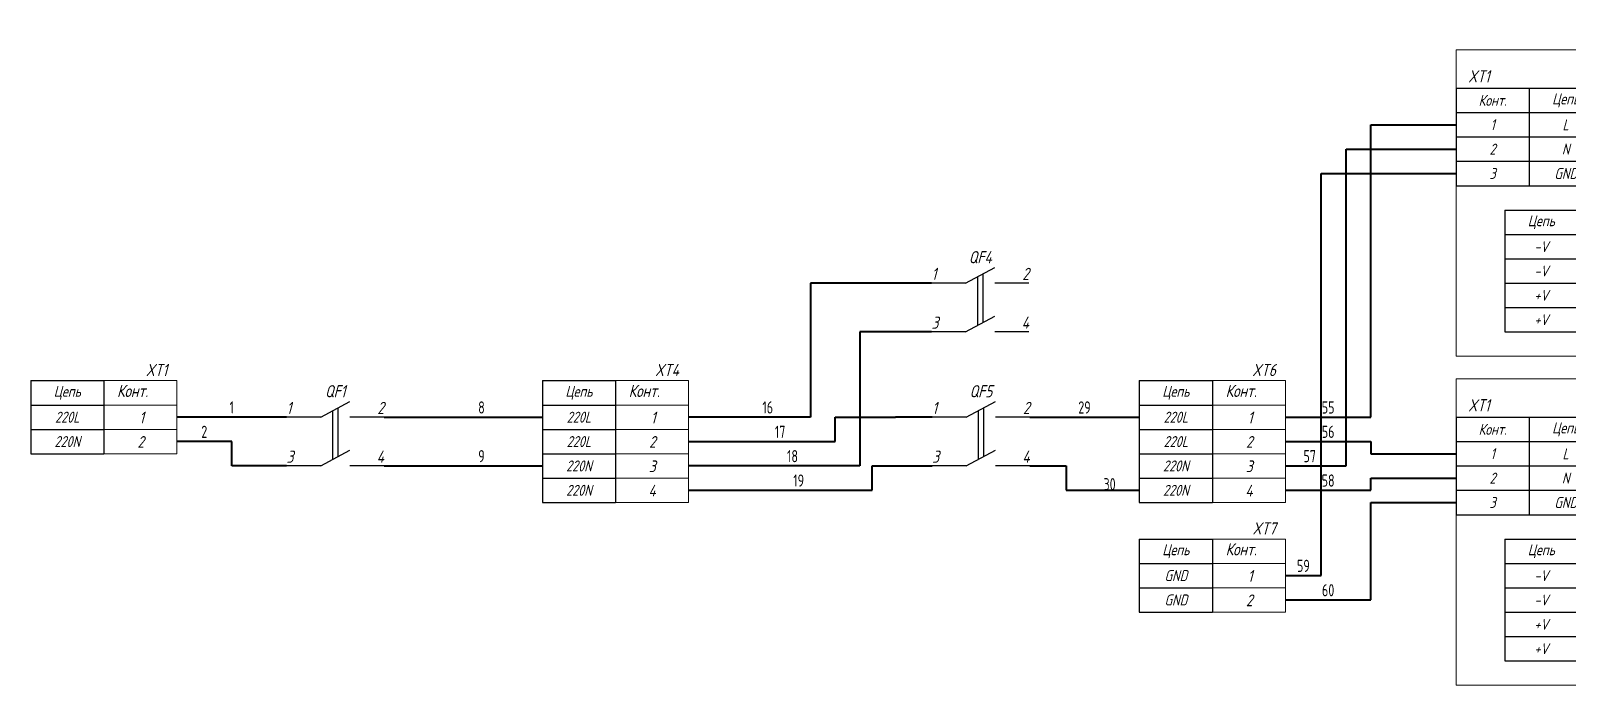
# Model space of a CAD drawing. Header units: inches. Extents: x 12 to 1105, y -315 to 78.
# Drawn here: x 12.5 to 327.8, y -85 to 49.3 of the extents above; entities that cross this region are included whole.
import ezdxf
from ezdxf.enums import TextEntityAlignment as Align

# ---------------------------------------------------------------- set-up
doc = ezdxf.new("R2010")
doc.units = ezdxf.units.IN
doc.header["$MEASUREMENT"] = 0
for name, color, linetype in [('SYMS', 7, 'Continuous'), ('TAGS', 150, 'Continuous'), ('TERMS', 123, 'Continuous'), ('WIRENO', 72, 'Continuous'), ('XS', 7, 'Continuous'), ('Провода', 7, 'Continuous'), ('ПУГВ_черный_1.5', 7, 'Continuous')]:
    doc.layers.add(name, color=color, linetype=linetype)
doc.styles.get("Standard").update_dxf_attribs({"font": 'arial.ttf'})
doc.styles.add('WD_IEC', font='ISOCP2.shx', dxfattribs={"width": 0.9, "height": 4})
doc.styles.add('ГОСТ_', font='cs_gost2304.shx', dxfattribs={"oblique": 15})

# ---------------------------------------------------------------- blocks, each defined once
blk = doc.blocks.new('*U33')
at = {"color": 0}
for p, q in [((-13, 5), (-7, 8.2)), ((-13, 5), (-20, 5)), ((0, 5), (-7, 5)), ((-13, -5), (-7, -1.8)), ((-13, -5), (-20, -5)), ((0, -5), (-7, -5))]:
    blk.add_line(p, q, dxfattribs=at)
for p, q in [((-9.48, 6.88), (-9.48, -3.12)), ((-10.57, 6.29), (-10.57, -3.71))]:
    blk.add_line(p, q)
at = {"oblique": 15, "flags": 4}
blk.add_attdef('SA0', (2.08, 11.04), '', height=2.5, dxfattribs=at)
blk = doc.blocks.new('HQQ_Выключатель двухполюсный8')
at = {"layer": 'XS', "color": 0}
blk.add_blockref('*U33', (20, 5), dxfattribs=at)
at = {"style": 'ГОСТ_', "oblique": 15}
blk.add_attdef('TAG1', text='', height=2.5, dxfattribs=at).set_placement((10, 15.33), align=Align.MIDDLE)
for tag, p, flags in [('MFG', (27.86, 16.55), 9), ('ASSYCODE', (27.57, 12.13), 1), ('CAT', (27.86, 14.05), 9), ('FAMILY', (26.73, -3.92), 1)]:
    blk.add_attdef(tag, p, '', height=1, dxfattribs=dict(at, flags=flags))
at = {"style": 'ГОСТ_', "oblique": 15, "flags": 1}
for tag, p in [('LOC', (30.29, 15.31)), ('INST', (30.29, 10.31)), ('XREF', (30.37, 7.56)), ('DESC1', (30.37, 4.76)), ('DESC2', (30.37, 1.52)), ('DESC3', (30.37, -1.72))]:
    blk.add_attdef(tag, text='', height=1, dxfattribs=at).set_placement(p, align=Align.RIGHT)
at = {"style": 'ГОСТ_', "oblique": 15}
for tag, p in [('TERM01', (0, 10.65)), ('TERM03', (0, 0.65))]:
    blk.add_attdef(tag, p, '', height=2.5, dxfattribs=at)
for tag, p in [('TERM02', (20, 10.65)), ('TERM04', (20, 0.65))]:
    blk.add_attdef(tag, text='', height=2.5, dxfattribs=at).set_placement(p, align=Align.RIGHT)
at = {"style": 'WD_IEC', "flags": 1}
for tag, p in [('X4TERM01', (0, 10)), ('X1TERM02', (20, 10)), ('X4TERM03', (0, 0)), ('X1TERM04', (20, 0))]:
    blk.add_attdef(tag, p, '', height=0.08, dxfattribs=at)
blk = doc.blocks.new('*T58')
at = {"layer": 'Провода', "color": 0, "linetype": 'ByBlock', "lineweight": -2, "transparency": 16777216}
for p, q in [((0, 0), (15, 0)), ((0, 0), (0, -5)), ((15, 0), (15, -5)), ((0, -5), (15, -5))]:
    blk.add_line(p, q, dxfattribs=at)
at = {"layer": 'Провода', "color": 0, "transparency": 16777216, "insert": (7.5, -2.5), "char_height": 2.25, "width": 15, "attachment_point": 5, "style": 'ГОСТ_'}
blk.add_mtext('Цепь', dxfattribs=at)
blk = doc.blocks.new('HXT _КЛЕММНАЯ КОЛОДКА ШАПОЧКА3')
at = {"layer": 'SYMS', "lineweight": 15}
blk.add_line((15, 5), (15, 0), dxfattribs=at)
at = {"layer": 'SYMS', "color": 0, "linetype": 'ByBlock', "lineweight": 15}
for p, q in [((15, 5), (30, 5)), ((30, 5), (30, 0)), ((15, 0), (30, 0))]:
    blk.add_line(p, q, dxfattribs=at)
blk.add_blockref('*T58', (0, 5))
at = {"lineweight": 15, "style": 'ГОСТ_', "oblique": 15, "flags": 1}
for tag, p in [('MFG', (-25.9, 22.05)), ('CAT', (-25.9, 19.55)), ('ASSYCODE', (-31.45, 8.09)), ('FAMILY', (-28.24, 3.5))]:
    blk.add_attdef(tag, p, '', height=2.5, dxfattribs=at)
for tag, p in [('INST', (-20.09, 15.87)), ('LOC', (-20.09, 12.87)), ('XREF', (-20, 0.08)), ('DESC1', (-20, -2.72)), ('DESC2', (-20, -5.96)), ('DESC3', (-20, -9.2))]:
    blk.add_attdef(tag, text='', height=2.5, dxfattribs=at).set_placement(p, align=Align.RIGHT)
at = {"lineweight": 15, "style": 'ГОСТ_', "oblique": 15}
blk.add_attdef('TAG1', text='', height=2.5, dxfattribs=at).set_placement((28.03, 5.93), align=Align.RIGHT)
at = {"layer": 'SYMS', "color": 0, "linetype": 'ByBlock', "lineweight": 15, "insert": (17.71, 4.14), "char_height": 2.5, "attachment_point": 1, "style": 'ГОСТ_'}
blk.add_mtext_dynamic_manual_height_columns('Конт.', width=8.7488, gutter_width=12.5, heights=[0], dxfattribs=at)
blk = doc.blocks.new('HXT _КЛЕММА')
at = {"layer": 'SYMS', "lineweight": 15}
for points in [[(0, 5), (15, 5), (15, 0), (0, 0)], [(15, 5), (30, 5), (30, 0), (15, 0)]]:
    blk.add_lwpolyline(points, close=True, dxfattribs=at)
at = {"lineweight": 15, "style": 'ГОСТ_', "oblique": 15, "width": 1.035276, "flags": 1}
for tag, p in [('INST', (-15.09, 10.87)), ('LOC', (-15.09, 7.87)), ('TAG2', (28.33, 6.37)), ('XREF', (-15.07, -1.58)), ('DESC1', (-15.07, -4.38)), ('DESC2', (-15.07, -7.62)), ('DESC3', (-15.07, -10.86))]:
    blk.add_attdef(tag, text='', height=2.41, dxfattribs=at).set_placement(p, align=Align.RIGHT)
for tag, p in [('FAMILY', (-23.94, 1.79)), ('TERM02', (0, 3.5))]:
    blk.add_attdef(tag, p, '', height=2.41, dxfattribs=at)
at = {"lineweight": 15, "style": 'ГОСТ_', "oblique": 15, "width": 1.035276}
blk.add_attdef('TERM01', text='', height=2.41, dxfattribs=at).set_placement((23.26, 1.22), align=Align.RIGHT)
at = {"lineweight": 15, "style": 'WD_IEC', "flags": 1}
for tag, p in [('X4TERM02', (0, 2.5)), ('X1TERM01', (30, 2.5))]:
    blk.add_attdef(tag, p, '', height=0.08, dxfattribs=at)
blk = doc.blocks.new('*T60')
at = {"layer": 'Провода', "color": 0, "linetype": 'ByBlock', "lineweight": -2, "transparency": 16777216}
for p, q in [((0, 0), (15, 0)), ((0, 0), (0, -10)), ((15, 0), (15, -10)), ((0, -5), (15, -5)), ((0, -10), (15, -10))]:
    blk.add_line(p, q, dxfattribs=at)
at = {"layer": 'Провода', "color": 0, "transparency": 16777216, "char_height": 2.25, "width": 15, "attachment_point": 5, "style": 'ГОСТ_'}
for s, insert in [('220L', (7.5, -2.5)), ('220N', (7.5, -7.5))]:
    blk.add_mtext(s, dxfattribs=dict(at, insert=insert))
blk = doc.blocks.new('*T63')
at = {"layer": 'Провода', "color": 0, "linetype": 'ByBlock', "lineweight": -2, "transparency": 16777216}
for p, q in [((0, 0), (15, 0)), ((0, 0), (0, -20)), ((15, 0), (15, -20)), ((0, -5), (15, -5)), ((0, -10), (15, -10)), ((0, -15), (15, -15)), ((0, -20), (15, -20))]:
    blk.add_line(p, q, dxfattribs=at)
at = {"layer": 'Провода', "color": 0, "transparency": 16777216, "char_height": 2.25, "width": 15, "attachment_point": 5, "style": 'ГОСТ_'}
for s, insert in [('220L', (7.5, -2.5)), ('220L', (7.5, -7.5)), ('220N', (7.5, -12.5)), ('220N', (7.5, -17.5))]:
    blk.add_mtext(s, dxfattribs=dict(at, insert=insert))
blk = doc.blocks.new('*T65')
at = {"layer": 'Провода', "color": 0, "linetype": 'ByBlock', "lineweight": -2, "transparency": 16777216}
for p, q in [((0, 0), (15, 0)), ((0, 0), (0, -20)), ((15, 0), (15, -20)), ((0, -5), (15, -5)), ((0, -10), (15, -10)), ((0, -15), (15, -15)), ((0, -20), (15, -20))]:
    blk.add_line(p, q, dxfattribs=at)
at = {"layer": 'Провода', "color": 0, "transparency": 16777216, "char_height": 2.25, "width": 15, "attachment_point": 5, "style": 'ГОСТ_'}
for s, insert in [('220L', (7.5, -2.5)), ('220L', (7.5, -7.5)), ('220N', (7.5, -12.5)), ('220N', (7.5, -17.5))]:
    blk.add_mtext(s, dxfattribs=dict(at, insert=insert))
blk = doc.blocks.new('WD_WNH')
at = {"linetype": 'Continuous', "style": 'WD_IEC', "width": 0.8}
blk.add_attdef('WIRENO', text='', height=2.5, dxfattribs=at).set_placement((0, 0.75), align=Align.CENTER)
at = {"style": 'WD_IEC', "flags": 1}
for tag, p in [('W08USER', (0, 0.375)), ('W04USER', (0, 0.875)), ('W05USER', (0, 0.75)), ('W09USER', (0, 0.25)), ('W03USER', (0, 1)), ('W06USER', (0, 0.625)), ('W07USER', (0, 0.5)), ('W02USER', (0, 1.125)), ('W01USER', (0, 1.25)), ('W10USER', (0, 0.125))]:
    blk.add_attdef(tag, text='', height=0.08, dxfattribs=at).set_placement(p, align=Align.CENTER)
blk = doc.blocks.new('*T76')
at = {"layer": 'Провода', "color": 0, "linetype": 'ByBlock', "lineweight": -2, "transparency": 16777216}
for p, q in [((0, 0), (30, 0)), ((0, 0), (0, -20)), ((15, 0), (15, -20)), ((30, 0), (30, -20)), ((0, -5), (30, -5)), ((0, -10), (30, -10)), ((0, -15), (30, -15)), ((0, -20), (30, -20))]:
    blk.add_line(p, q, dxfattribs=at)
at = {"layer": 'Провода', "color": 0, "transparency": 16777216, "char_height": 2.25, "width": 15, "attachment_point": 5, "style": 'ГОСТ_'}
for s, insert in [('{\\C256;Конт.}', (7.5, -2.5)), ('Цепь', (22.5, -2.5)), ('1', (7.5, -7.5)), ('L', (22.5, -7.5)), ('2', (7.5, -12.5)), ('N', (22.5, -12.5)), ('3', (7.5, -17.5)), ('GND', (22.5, -17.5))]:
    blk.add_mtext(s, dxfattribs=dict(at, insert=insert))
blk = doc.blocks.new('*T77')
at = {"layer": 'Провода', "color": 0, "linetype": 'ByBlock', "lineweight": -2, "transparency": 16777216}
for p, q in [((0, 0), (30, 0)), ((0, 0), (0, -25)), ((15, 0), (15, -25)), ((30, 0), (30, -25)), ((0, -5), (30, -5)), ((0, -10), (30, -10)), ((0, -15), (30, -15)), ((0, -20), (30, -20)), ((0, -25), (30, -25))]:
    blk.add_line(p, q, dxfattribs=at)
at = {"layer": 'Провода', "color": 0, "transparency": 16777216, "char_height": 2.25, "width": 15, "attachment_point": 5, "style": 'ГОСТ_'}
for s, insert in [('Цепь', (7.5, -2.5)), ('{\\C256;Конт.}', (22.5, -2.5)), ('-V', (7.5, -7.5)), ('1', (22.5, -7.5)), ('-V', (7.5, -12.5)), ('2', (22.5, -12.5)), ('+V', (7.5, -17.5)), ('3', (22.5, -17.5)), ('+V', (7.5, -22.5)), ('4', (22.5, -22.5))]:
    blk.add_mtext(s, dxfattribs=dict(at, insert=insert))
blk = doc.blocks.new('HUZ_MEANWELL_220_24_5')
blk.add_line((40, 30), (40, 25))
at = {"layer": 'SYMS', "color": 0, "lineweight": 15}
blk.add_line((10, 10), (10, 5), dxfattribs=at)
at = {"layer": 'SYMS', "lineweight": 15}
blk.add_lwpolyline([(0, 62.85), (40, 62.85), (40, 0), (0, 0)], close=True, dxfattribs=at)
for name, p in [('*T76', (0, 55)), ('*T77', (10, 30))]:
    blk.add_blockref(name, p)
at = {"style": 'ГОСТ_', "oblique": 15}
blk.add_attdef('TAG1', text='', height=2.5, dxfattribs=at).set_placement((36.47, 64.28), align=Align.RIGHT)
at = {"style": 'WD_IEC', "width": 0.8, "flags": 1}
for tag, p in [('TERM01', (0, 48.5)), ('TERM02', (0, 43.5)), ('TERM03', (0, 38.5))]:
    blk.add_attdef(tag, p, '', height=2, dxfattribs=at)
at = {"style": 'WD_IEC', "flags": 1}
for tag, p in [('X4TERM01', (0, 47.5)), ('X4TERM02', (0, 42.5)), ('X4TERM03', (0, 37.5))]:
    blk.add_attdef(tag, p, '', height=0.08, dxfattribs=at)
at = {"style": 'ГОСТ_', "oblique": 15, "flags": 1}
for tag, p in [('INST', (54.83, 44)), ('LOC', (53.63, 35)), ('XREF', (54.58, 24.68)), ('DESC1', (52.5, 20)), ('DESC2', (52.77, 15)), ('DESC3', (47.74, 10))]:
    blk.add_attdef(tag, text='', height=1, dxfattribs=at).set_placement(p, align=Align.RIGHT)
at = {"style": 'ГОСТ_', "oblique": 15}
for tag, p, flags in [('CAT', (51.43, 40), 9), ('MFG', (51.43, 37.5), 9), ('ASSYCODE', (47.69, 32.32), 1), ('FAMILY', (47.69, 30), 1)]:
    blk.add_attdef(tag, p, '', height=1, dxfattribs=dict(at, flags=flags))
at = {"lineweight": 40, "style": 'WD_IEC', "width": 0.8, "flags": 1}
for tag, p in [('TERM04', (40, 23.5)), ('TERM05', (40, 18.5)), ('TERM06', (40, 13.5)), ('TERM07', (40, 8.5))]:
    blk.add_attdef(tag, text='', height=2, dxfattribs=at).set_placement(p, align=Align.RIGHT)
at = {"flags": 1}
for tag, p in [('X4LINK', (40, 22.5)), ('X5LINK', (40, 17.5)), ('X6LINK', (40, 12.5)), ('X7LINK', (40, 7.5))]:
    blk.add_attdef(tag, p, '', height=0.01, dxfattribs=at)
at = {"lineweight": 40, "style": 'WD_IEC', "flags": 1}
for tag, p in [('X1TERM04', (40, 22.5)), ('X1TERM05', (40, 17.5)), ('X1TERM06', (40, 12.5)), ('X1TERM07', (40, 7.5))]:
    blk.add_attdef(tag, p, '', height=0.08, dxfattribs=at)
at = {"layer": 'SYMS', "color": 0, "lineweight": 15, "char_height": 2.5, "attachment_point": 1, "style": 'ГОСТ_'}
for s, insert in [('XT1', (2.5, 58.69)), ('XT2', (31.22, 33.69))]:
    blk.add_mtext_dynamic_manual_height_columns(s, width=8.7488, gutter_width=12.5, heights=[0], dxfattribs=dict(at, insert=insert))
blk = doc.blocks.new('*T79')
at = {"layer": 'Провода', "color": 0, "linetype": 'ByBlock', "lineweight": -2, "transparency": 16777216}
for p, q in [((0, 0), (15, 0)), ((0, 0), (0, -10)), ((15, 0), (15, -10)), ((0, -5), (15, -5)), ((0, -10), (15, -10))]:
    blk.add_line(p, q, dxfattribs=at)
at = {"layer": 'Провода', "color": 0, "transparency": 16777216, "char_height": 2.25, "width": 15, "attachment_point": 5, "style": 'ГОСТ_'}
for insert in [(7.5, -2.5), (7.5, -7.5)]:
    blk.add_mtext('GND', dxfattribs=dict(at, insert=insert))

msp = doc.modelspace()

# ---------------------------------------------------------------- linework, layer by layer
at = {"layer": 'ПУГВ_черный_1.5', "lineweight": 40}
for p, q in [((287.5, -30), (287.5, 30)), ((287.5, 30), (305, 30)), ((282.42, -40), (282.42, 25)), ((282.42, 25), (305, 25)), ((277.34, -62.5), (277.34, 20)), ((277.34, 20), (305, 20)), ((197.36, -2.5), (172.5, -2.5)), ((172.5, -2.5), (172.5, -30)), ((197.36, -12.5), (182.66, -12.5)), ((182.66, -12.5), (182.66, -40)), ((65, -30), (42.5, -30)), ((85, -30), (117.5, -30)), ((172.5, -30), (147.5, -30)), ((177.58, -35), (177.58, -30)), ((177.58, -30), (190, -30)), ((197.5, -30), (190, -30)), ((217.5, -30), (240, -30)), ((270, -30), (287.5, -30)), ((53.75, -35), (42.5, -35)), ((53.75, -40), (53.75, -35)), ((147.5, -35), (177.58, -35)), ((270, -35), (287.5, -35)), ((287.5, -35), (287.5, -37.5)), ((287.5, -37.5), (305, -37.5)), ((65, -40), (53.75, -40)), ((85, -40), (117.5, -40)), ((182.66, -40), (147.5, -40)), ((185.2, -45), (185.2, -40)), ((185.2, -40), (190, -40)), ((190, -40), (193.75, -40)), ((193.75, -40), (197.5, -40)), ((217.5, -40), (225, -40)), ((225, -40), (225, -45)), ((270, -40), (282.42, -40)), ((287.5, -45), (287.5, -42.5)), ((287.5, -42.5), (305, -42.5)), ((147.5, -45), (185.2, -45)), ((225, -45), (240, -45)), ((270, -45), (287.5, -45)), ((287.5, -67.5), (287.5, -47.5)), ((287.5, -47.5), (305, -47.5)), ((270, -62.5), (277.34, -62.5)), ((270, -67.5), (287.5, -67.5))]:
    msp.add_line(p, q, dxfattribs=at)

# ---------------------------------------------------------------- block references
for name, p in [('*T60', (12.5, -27.5)), ('*T63', (117.5, -27.5)), ('*T65', (240, -27.5)), ('*T79', (240, -60))]:
    msp.add_blockref(name, p)
at = {"layer": 'SYMS', "lineweight": 40}
ref = msp.add_blockref('HUZ_MEANWELL_220_24_5', (305, -17.5), dxfattribs=at)
ref.add_attrib('TAG1', 'UZ1', dxfattribs={"layer": 'TAGS', "height": 2.5, "style": 'ГОСТ_', "oblique": 15}).set_placement((341.47, 46.78), align=Align.RIGHT)
ref = msp.add_blockref('HQQ_Выключатель двухполюсный8', (197.36, -12.5), dxfattribs=at)
ref.add_attrib('TAG1', 'QF4', dxfattribs={"layer": 'TAGS', "height": 2.5, "style": 'ГОСТ_', "oblique": 15}).set_placement((207.36, 2.83), align=Align.MIDDLE)
ref.add_attrib('TERM01', '1', (197.36, -1.85), dxfattribs={"layer": 'TERMS', "height": 2.5, "style": 'ГОСТ_', "oblique": 15})
ref.add_attrib('TERM02', '2', dxfattribs={"layer": 'TERMS', "height": 2.5, "style": 'ГОСТ_', "oblique": 15}).set_placement((217.36, -1.85), align=Align.RIGHT)
ref.add_attrib('TERM03', '3', (197.36, -11.85), dxfattribs={"layer": 'TERMS', "height": 2.5, "style": 'ГОСТ_', "oblique": 15})
ref.add_attrib('TERM04', '4', dxfattribs={"layer": 'TERMS', "height": 2.5, "style": 'ГОСТ_', "oblique": 15}).set_placement((217.36, -11.85), align=Align.RIGHT)
ref = msp.add_blockref('HUZ_MEANWELL_220_24_5', (305, -85), dxfattribs=at)
ref.add_attrib('TAG1', 'UZ2', dxfattribs={"layer": 'TAGS', "height": 2.5, "style": 'ГОСТ_', "oblique": 15}).set_placement((341.47, -20.72), align=Align.RIGHT)
ref = msp.add_blockref('HXT _КЛЕММНАЯ КОЛОДКА ШАПОЧКА3', (12.5, -27.5), dxfattribs=at)
ref.add_attrib('TAG1', 'XT1', dxfattribs={"layer": 'TAGS', "lineweight": 15, "height": 2.5, "style": 'ГОСТ_', "oblique": 15}).set_placement((40.53, -21.57), align=Align.RIGHT)
ref = msp.add_blockref('HXT _КЛЕММНАЯ КОЛОДКА ШАПОЧКА3', (117.5, -27.5), dxfattribs=at)
ref.add_attrib('TAG1', 'XT4', dxfattribs={"layer": 'TAGS', "lineweight": 15, "height": 2.5, "style": 'ГОСТ_', "oblique": 15}).set_placement((145.53, -21.57), align=Align.RIGHT)
ref = msp.add_blockref('HXT _КЛЕММНАЯ КОЛОДКА ШАПОЧКА3', (240, -27.5), dxfattribs=at)
ref.add_attrib('TAG1', 'XT6', dxfattribs={"layer": 'TAGS', "lineweight": 15, "height": 2.5, "style": 'ГОСТ_', "oblique": 15}).set_placement((268.03, -21.57), align=Align.RIGHT)
ref = msp.add_blockref('HQQ_Выключатель двухполюсный8', (65, -40), dxfattribs=at)
ref.add_attrib('TAG1', 'QF1', dxfattribs={"layer": 'TAGS', "height": 2.5, "style": 'ГОСТ_', "oblique": 15}).set_placement((75, -24.67), align=Align.MIDDLE)
ref.add_attrib('TERM01', '1', (65, -29.35), dxfattribs={"layer": 'TERMS', "height": 2.5, "style": 'ГОСТ_', "oblique": 15})
ref.add_attrib('TERM02', '2', dxfattribs={"layer": 'TERMS', "height": 2.5, "style": 'ГОСТ_', "oblique": 15}).set_placement((85, -29.35), align=Align.RIGHT)
ref.add_attrib('TERM03', '3', (65, -39.35), dxfattribs={"layer": 'TERMS', "height": 2.5, "style": 'ГОСТ_', "oblique": 15})
ref.add_attrib('TERM04', '4', dxfattribs={"layer": 'TERMS', "height": 2.5, "style": 'ГОСТ_', "oblique": 15}).set_placement((85, -39.35), align=Align.RIGHT)
ref = msp.add_blockref('HQQ_Выключатель двухполюсный8', (197.5, -40), dxfattribs=at)
ref.add_attrib('TAG1', 'QF5', dxfattribs={"layer": 'TAGS', "height": 2.5, "style": 'ГОСТ_', "oblique": 15}).set_placement((207.5, -24.67), align=Align.MIDDLE)
ref.add_attrib('TERM01', '1', (197.5, -29.35), dxfattribs={"layer": 'TERMS', "height": 2.5, "style": 'ГОСТ_', "oblique": 15})
ref.add_attrib('TERM02', '2', dxfattribs={"layer": 'TERMS', "height": 2.5, "style": 'ГОСТ_', "oblique": 15}).set_placement((217.5, -29.35), align=Align.RIGHT)
ref.add_attrib('TERM03', '3', (197.5, -39.35), dxfattribs={"layer": 'TERMS', "height": 2.5, "style": 'ГОСТ_', "oblique": 15})
ref.add_attrib('TERM04', '4', dxfattribs={"layer": 'TERMS', "height": 2.5, "style": 'ГОСТ_', "oblique": 15}).set_placement((217.5, -39.35), align=Align.RIGHT)
ref = msp.add_blockref('HXT _КЛЕММА', (12.5, -32.5), dxfattribs=at)
ref.add_attrib('TERM01', '1', dxfattribs={"layer": 'TERMS', "lineweight": 15, "height": 2.41, "style": 'ГОСТ_', "oblique": 15, "width": 1.035276}).set_placement((35.76, -31.28), align=Align.RIGHT)
ref = msp.add_blockref('HXT _КЛЕММА', (117.5, -32.5), dxfattribs=at)
ref.add_attrib('TERM01', '1', dxfattribs={"layer": 'TERMS', "lineweight": 15, "height": 2.41, "style": 'ГОСТ_', "oblique": 15, "width": 1.035276}).set_placement((140.76, -31.28), align=Align.RIGHT)
ref = msp.add_blockref('HXT _КЛЕММА', (240, -32.5), dxfattribs=at)
ref.add_attrib('TERM01', '1', dxfattribs={"layer": 'TERMS', "lineweight": 15, "height": 2.41, "style": 'ГОСТ_', "oblique": 15, "width": 1.035276}).set_placement((263.26, -31.28), align=Align.RIGHT)
ref = msp.add_blockref('HXT _КЛЕММА', (12.5, -37.5), dxfattribs=at)
ref.add_attrib('TERM01', '2', dxfattribs={"layer": 'TERMS', "lineweight": 15, "height": 2.41, "style": 'ГОСТ_', "oblique": 15, "width": 1.035276}).set_placement((35.76, -36.28), align=Align.RIGHT)
ref = msp.add_blockref('HXT _КЛЕММА', (117.5, -37.5), dxfattribs=at)
ref.add_attrib('TERM01', '2', dxfattribs={"layer": 'TERMS', "lineweight": 15, "height": 2.41, "style": 'ГОСТ_', "oblique": 15, "width": 1.035276}).set_placement((140.76, -36.28), align=Align.RIGHT)
ref = msp.add_blockref('HXT _КЛЕММА', (240, -37.5), dxfattribs=at)
ref.add_attrib('TERM01', '2', dxfattribs={"layer": 'TERMS', "lineweight": 15, "height": 2.41, "style": 'ГОСТ_', "oblique": 15, "width": 1.035276}).set_placement((263.26, -36.28), align=Align.RIGHT)
ref = msp.add_blockref('HXT _КЛЕММА', (117.5, -42.5), dxfattribs=at)
ref.add_attrib('TERM01', '3', dxfattribs={"layer": 'TERMS', "lineweight": 15, "height": 2.41, "style": 'ГОСТ_', "oblique": 15, "width": 1.035276}).set_placement((140.76, -41.28), align=Align.RIGHT)
ref = msp.add_blockref('HXT _КЛЕММА', (240, -42.5), dxfattribs=at)
ref.add_attrib('TERM01', '3', dxfattribs={"layer": 'TERMS', "lineweight": 15, "height": 2.41, "style": 'ГОСТ_', "oblique": 15, "width": 1.035276}).set_placement((263.26, -41.28), align=Align.RIGHT)
ref = msp.add_blockref('HXT _КЛЕММА', (117.5, -47.5), dxfattribs=at)
ref.add_attrib('TERM01', '4', dxfattribs={"layer": 'TERMS', "lineweight": 15, "height": 2.41, "style": 'ГОСТ_', "oblique": 15, "width": 1.035276}).set_placement((140.76, -46.28), align=Align.RIGHT)
ref = msp.add_blockref('HXT _КЛЕММА', (240, -47.5), dxfattribs=at)
ref.add_attrib('TERM01', '4', dxfattribs={"layer": 'TERMS', "lineweight": 15, "height": 2.41, "style": 'ГОСТ_', "oblique": 15, "width": 1.035276}).set_placement((263.26, -46.28), align=Align.RIGHT)
ref = msp.add_blockref('HXT _КЛЕММНАЯ КОЛОДКА ШАПОЧКА3', (240, -60), dxfattribs=at)
ref.add_attrib('TAG1', 'XT7', dxfattribs={"layer": 'TAGS', "lineweight": 15, "height": 2.5, "style": 'ГОСТ_', "oblique": 15}).set_placement((268.03, -54.07), align=Align.RIGHT)
ref = msp.add_blockref('HXT _КЛЕММА', (240, -65), dxfattribs=at)
ref.add_attrib('TERM01', '1', dxfattribs={"layer": 'TERMS', "lineweight": 15, "height": 2.41, "style": 'ГОСТ_', "oblique": 15, "width": 1.035276}).set_placement((263.26, -63.78), align=Align.RIGHT)
ref = msp.add_blockref('HXT _КЛЕММА', (240, -70), dxfattribs=at)
ref.add_attrib('TERM01', '2', dxfattribs={"layer": 'TERMS', "lineweight": 15, "height": 2.41, "style": 'ГОСТ_', "oblique": 15, "width": 1.035276}).set_placement((263.26, -68.78), align=Align.RIGHT)
at = {"layer": 'WIRENO', "lineweight": 40}
ref = msp.add_blockref('WD_WNH', (53.75, -30), dxfattribs=at)
ref.add_attrib('WIRENO', '1', dxfattribs={"linetype": 'Continuous', "height": 2.5, "style": 'WD_IEC', "width": 0.8}).set_placement((53.75, -29.25), align=Align.CENTER)
ref = msp.add_blockref('WD_WNH', (105, -30), dxfattribs=at)
ref.add_attrib('WIRENO', '8', dxfattribs={"linetype": 'Continuous', "height": 2.5, "style": 'WD_IEC', "width": 0.8}).set_placement((105, -29.25), align=Align.CENTER)
ref = msp.add_blockref('WD_WNH', (163.75, -30), dxfattribs=at)
ref.add_attrib('WIRENO', '16', dxfattribs={"linetype": 'Continuous', "height": 2.5, "style": 'WD_IEC', "width": 0.8}).set_placement((163.75, -29.25), align=Align.CENTER)
ref = msp.add_blockref('WD_WNH', (228.75, -30), dxfattribs=at)
ref.add_attrib('WIRENO', '29', dxfattribs={"linetype": 'Continuous', "height": 2.5, "style": 'WD_IEC', "width": 0.8}).set_placement((228.75, -29.25), align=Align.CENTER)
ref = msp.add_blockref('WD_WNH', (278.75, -30), dxfattribs=at)
ref.add_attrib('WIRENO', '55', dxfattribs={"linetype": 'Continuous', "height": 2.5, "style": 'WD_IEC', "width": 0.8}).set_placement((278.75, -29.25), align=Align.CENTER)
ref = msp.add_blockref('WD_WNH', (48.12, -35), dxfattribs=at)
ref.add_attrib('WIRENO', '2', dxfattribs={"linetype": 'Continuous', "height": 2.5, "style": 'WD_IEC', "width": 0.8}).set_placement((48.12, -34.25), align=Align.CENTER)
ref = msp.add_blockref('WD_WNH', (166.29, -35), dxfattribs=at)
ref.add_attrib('WIRENO', '17', dxfattribs={"linetype": 'Continuous', "height": 2.5, "style": 'WD_IEC', "width": 0.8}).set_placement((166.29, -34.25), align=Align.CENTER)
ref = msp.add_blockref('WD_WNH', (278.75, -35), dxfattribs=at)
ref.add_attrib('WIRENO', '56', dxfattribs={"linetype": 'Continuous', "height": 2.5, "style": 'WD_IEC', "width": 0.8}).set_placement((278.75, -34.25), align=Align.CENTER)
ref = msp.add_blockref('WD_WNH', (105, -40), dxfattribs=at)
ref.add_attrib('WIRENO', '9', dxfattribs={"linetype": 'Continuous', "height": 2.5, "style": 'WD_IEC', "width": 0.8}).set_placement((105, -39.25), align=Align.CENTER)
ref = msp.add_blockref('WD_WNH', (168.83, -40), dxfattribs=at)
ref.add_attrib('WIRENO', '18', dxfattribs={"linetype": 'Continuous', "height": 2.5, "style": 'WD_IEC', "width": 0.8}).set_placement((168.83, -39.25), align=Align.CENTER)
ref = msp.add_blockref('WD_WNH', (274.97, -40), dxfattribs=at)
ref.add_attrib('WIRENO', '57', dxfattribs={"linetype": 'Continuous', "height": 2.5, "style": 'WD_IEC', "width": 0.8}).set_placement((274.97, -39.25), align=Align.CENTER)
ref = msp.add_blockref('WD_WNH', (170.1, -45), dxfattribs=at)
ref.add_attrib('WIRENO', '19', dxfattribs={"linetype": 'Continuous', "height": 2.5, "style": 'WD_IEC', "width": 0.8}).set_placement((170.1, -44.25), align=Align.CENTER)
ref = msp.add_blockref('WD_WNH', (222.5, -40), dxfattribs=at)
ref.add_attrib('WIRENO', '30', dxfattribs={"linetype": 'Continuous', "height": 2.5, "style": 'WD_IEC', "width": 0.8}).set_placement((233.9, -45), align=Align.CENTER)
ref = msp.add_blockref('WD_WNH', (278.75, -45), dxfattribs=at)
ref.add_attrib('WIRENO', '58', dxfattribs={"linetype": 'Continuous', "height": 2.5, "style": 'WD_IEC', "width": 0.8}).set_placement((278.75, -44.25), align=Align.CENTER)
ref = msp.add_blockref('WD_WNH', (273.67, -62.5), dxfattribs=at)
ref.add_attrib('WIRENO', '59', dxfattribs={"linetype": 'Continuous', "height": 2.5, "style": 'WD_IEC', "width": 0.8}).set_placement((273.67, -61.75), align=Align.CENTER)
ref = msp.add_blockref('WD_WNH', (278.75, -67.5), dxfattribs=at)
ref.add_attrib('WIRENO', '60', dxfattribs={"linetype": 'Continuous', "height": 2.5, "style": 'WD_IEC', "width": 0.8}).set_placement((278.75, -66.75), align=Align.CENTER)

doc.saveas('drawing.dxf')
